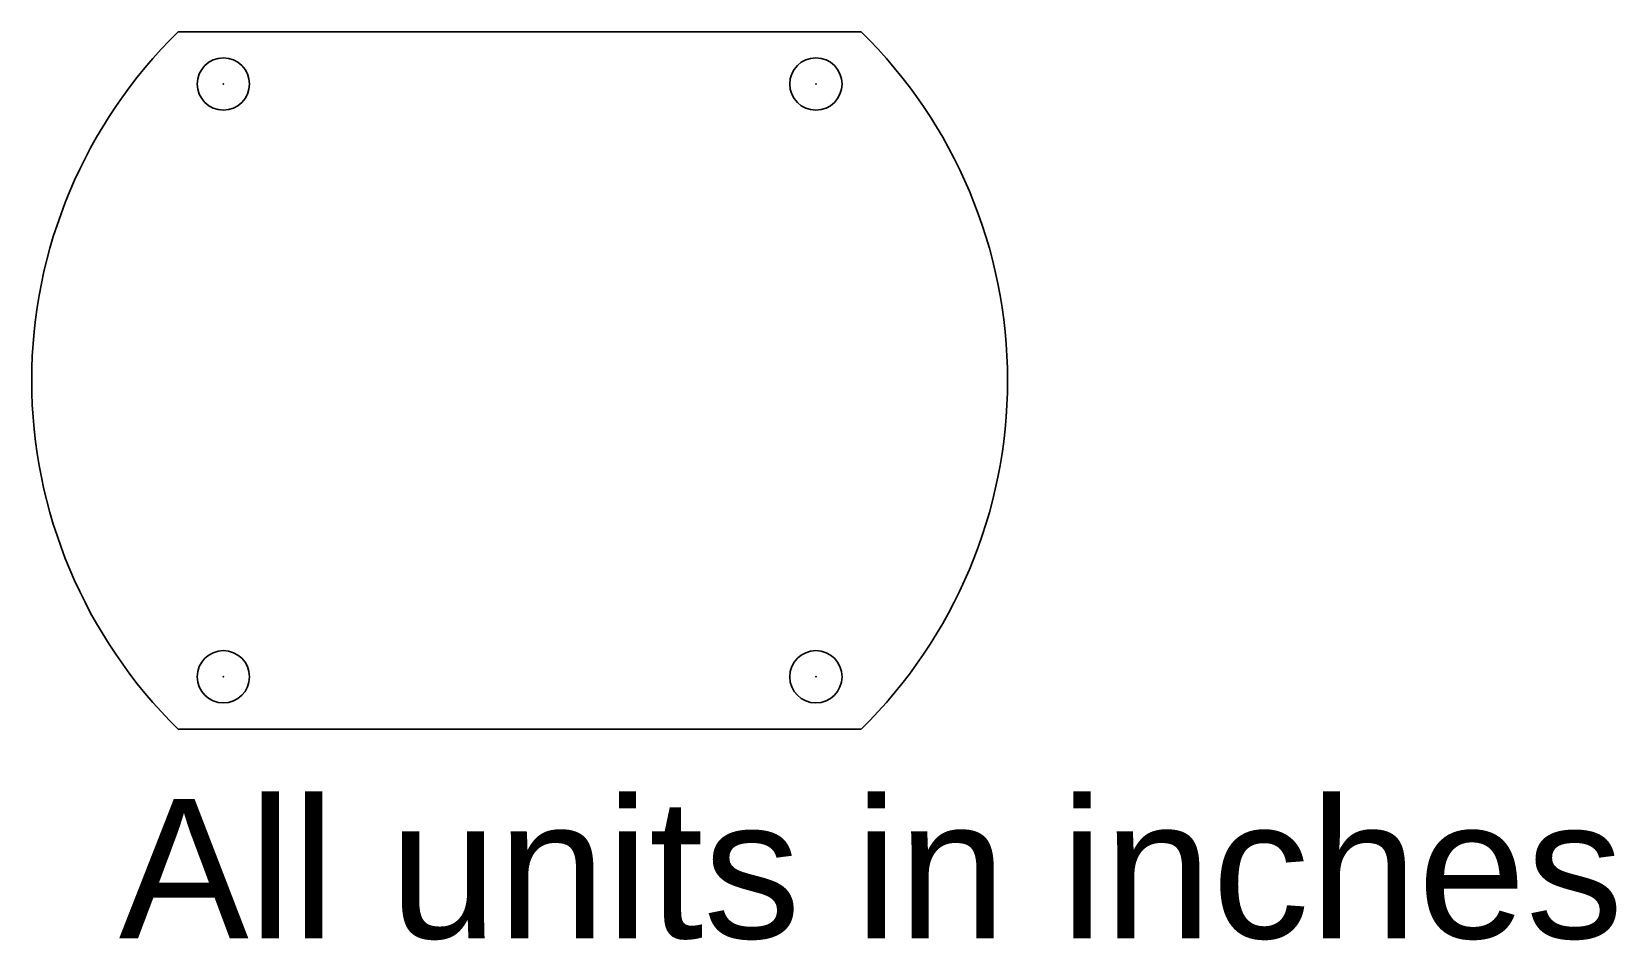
# Model space of a CAD drawing. Header units: millimetres. Extents: x 0 to 90.9, y -12.1 to 40.
import ezdxf

# ---------------------------------------------------------------- set-up
doc = ezdxf.new("R2010")
doc.units = ezdxf.units.MM
doc.layers.get('0').update_dxf_attribs({"lineweight": 25, "true_color": 0x000000})
doc.styles.add('textstyle0', font='')
doc.styles.get('textstyle0').set_extended_font_data('Liberation Sans')

msp = doc.modelspace()

# ---------------------------------------------------------------- linework, layer by layer
for p, q in [((8.404, 40), (47.596, 40)), ((8.404, 0), (47.596, 0))]:
    msp.add_line(p, q)
for centre in [(11, 37), (45, 37), (11, 3), (45, 3)]:
    msp.add_circle(centre, 1.5)
for start, end in [(134.41531, 225.58469), (314.41531, 45.58469)]:
    msp.add_arc((28, 20), 28, start, end)
for p in [(11, 37), (45, 37), (11, 3), (45, 3)]:
    msp.add_point(p)

# ---------------------------------------------------------------- texts
at = {"insert": (5, -4), "char_height": 1, "attachment_point": 1, "style": 'textstyle0'}
msp.add_mtext('\\H8;All units in inches\\P', dxfattribs=at)

doc.saveas('drawing.dxf')
